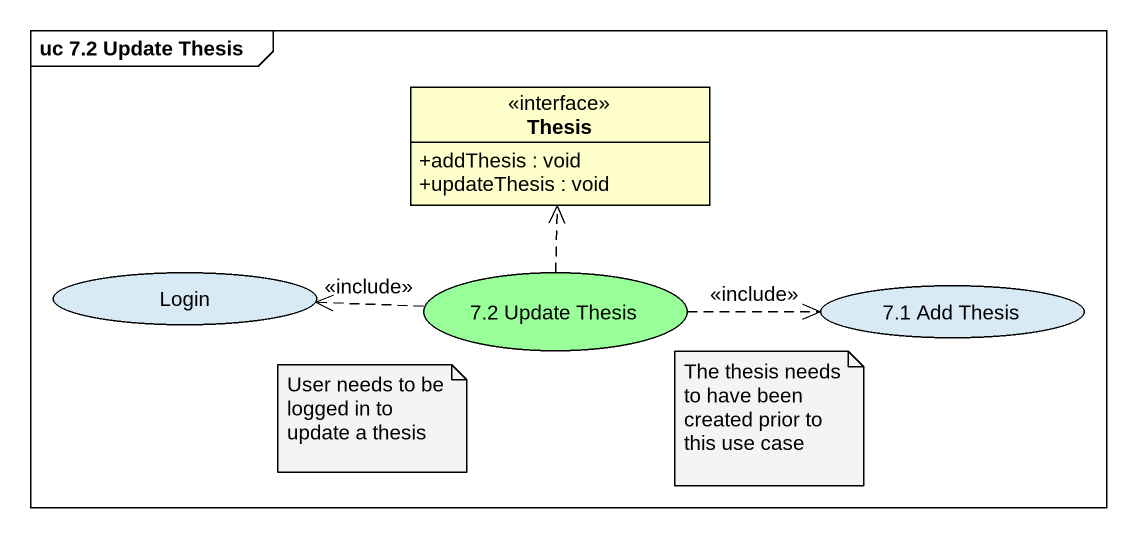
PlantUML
@startuml
mainframe uc 7.2 Update Thesis
allowmixing
hide circle
hide empty members
skinparam classAttributeIconSize 0
interface Thesis {
  +addThesis : void
  +updateThesis : void
}
usecase Login
usecase "7.2 Update Thesis" as u7_2_Update_Thesis #99FF99
usecase "7.1 Add Thesis" as u7_1_Add_Thesis
u7_2_Update_Thesis .up.> Thesis
u7_2_Update_Thesis .left.> Login : <<include>>
u7_2_Update_Thesis .right.> u7_1_Add_Thesis : <<include>>
note as N1
  User needs to be logged in to update a thesis
end note
note as N2
  The thesis needs to have been created prior to this use case
end note
@enduml
